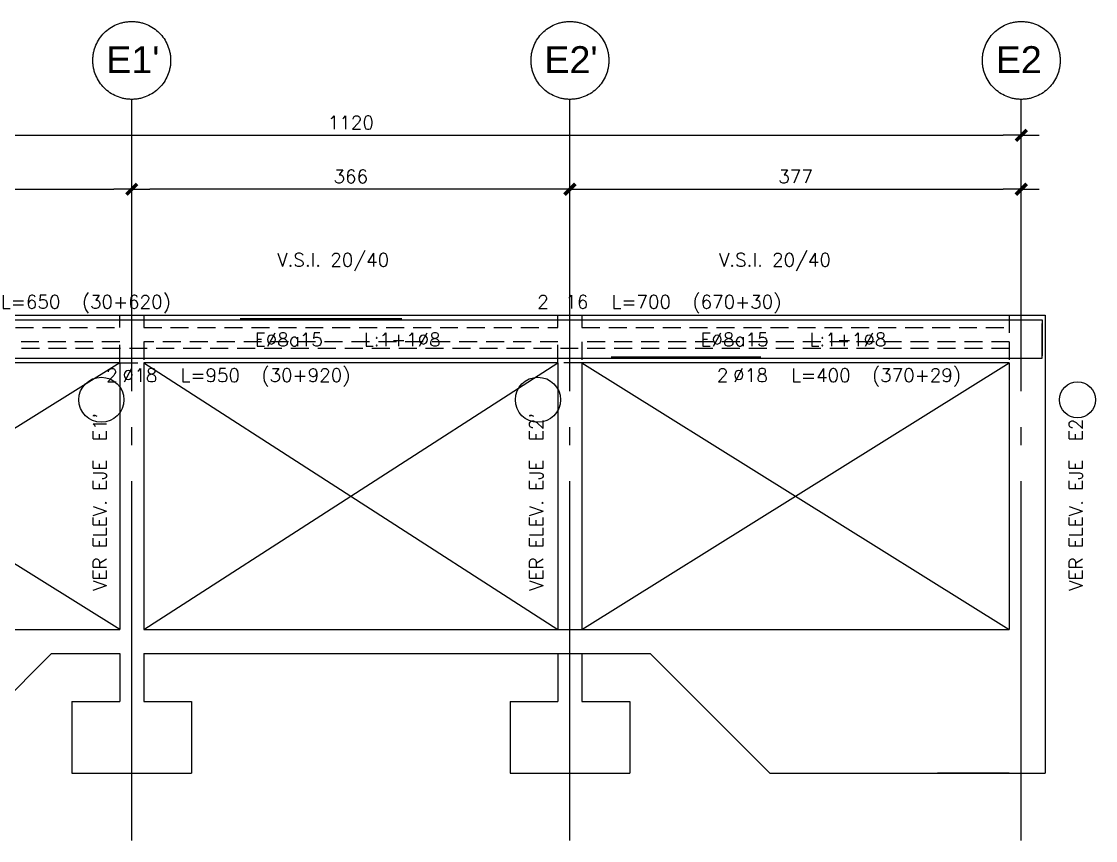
# Model space of a CAD drawing. Extents: x -6066 to 8175, y -13042 to 14234.
# Drawn here: x 2516 to 3413, y 1413 to 2096 of the extents above; entities that cross this region are included whole.
import ezdxf
from ezdxf.enums import TextEntityAlignment as Align

# ---------------------------------------------------------------- set-up
doc = ezdxf.new("R2010")
doc.units = 0
doc.header["$LTSCALE"] = 30
doc.header["$MEASUREMENT"] = 0
doc.linetypes.add('DASHED', pattern=[0.75, 0.5, -0.25])
doc.linetypes.add('EJES', pattern=[12.5, 10, -1, 0.5, -1])
doc.layers.get('0').update_dxf_attribs({"linetype": 'CONTINUOUS'})
for name, color, linetype in [('CONTORNOS', 3, 'CONTINUOUS'), ('RLA-CONTORNOS', 3, 'CONTINUOUS'), ('RLA-EJES', 1, 'EJES'), ('RLA-FE', 7, 'CONTINUOUS'), ('RLA-SEGMENTOS1', 2, 'DASHED'), ('RLA-TEXTOS-FE', 9, 'CONTINUOUS'), ('RLA-TEXTOS1', 9, 'CONTINUOUS'), ('RLA-VANOS', 1, 'CONTINUOUS')]:
    doc.layers.add(name, color=color, linetype=linetype)
doc.styles.add('Arial_1', font='arial.ttf', dxfattribs={"height": 22.5})
doc.styles.add('ROMANS', font='romans.shx', dxfattribs={"height": 11.25})
doc.dimstyles.new('ING50', dxfattribs={"dimscale": 50, "dimtxt": 0.27, "dimasz": 0.3, "dimexe": 0, "dimexo": 0, "dimgap": 0.1, "dimtad": 1, "dimdec": 1, "dimzin": 12, "dimdsep": 46, "dimtxsty": 'ROMANS', "dimblk": 'TICK1', "dimblk1": 'TICK1', "dimblk2": 'TICK1', "dimcen": 0.09, "dimclrd": 2, "dimclre": 1, "dimclrt": 3, "dimadec": 0, "dimazin": 0, "dimtfac": 1, "dimtdec": 0, "dimtix": 1, "dimtmove": 2, "dimatfit": 3, "dimldrblk": 'TICK1', "dimfxl": 0, "dimfxlon": 1, "dimtolj": 1, "dimtzin": 0, "dimarcsym": 0})

# ---------------------------------------------------------------- blocks, each defined once
blk = doc.blocks.new('TICK1')
at = {"color": 2}
for points in [[(0, 0), (-1, 0)], [(0, 0), (1, 0)]]:
    blk.add_lwpolyline(points, dxfattribs=at)
at = {"color": 2, "const_width": 0.2}
blk.add_lwpolyline([(-0.3, -0.3), (0.3, 0.3)], dxfattribs=at)
blk = doc.blocks.new('*D67')
at = {"color": 2, "lineweight": -2, "transparency": 16777216}
blk.add_line((2246.09, 2001.42), (3336.09, 2001.42), dxfattribs=at)
at = {"color": 2, "lineweight": -2, "transparency": 16777216, "xscale": 15, "yscale": 15, "zscale": 15, "rotation": 180}
blk.add_blockref('TICK1', (2231.09, 2001.42), dxfattribs=at)
at = {"color": 2, "lineweight": -2, "transparency": 16777216, "xscale": 15, "yscale": 15, "zscale": 15}
blk.add_blockref('TICK1', (3351.09, 2001.42), dxfattribs=at)
at = {"color": 3, "transparency": 16777216, "insert": (2791.09, 2012.04), "char_height": 11.25, "attachment_point": 5, "style": 'ROMANS'}
blk.add_mtext('\\A1;1120', dxfattribs=at)
blk = doc.blocks.new('*D74')
at = {"color": 2, "lineweight": -2, "transparency": 16777216}
blk.add_line((2246.09, 1956.42), (2593.09, 1956.42), dxfattribs=at)
at = {"color": 2, "lineweight": -2, "transparency": 16777216, "xscale": 15, "yscale": 15, "zscale": 15, "rotation": 180}
blk.add_blockref('TICK1', (2231.09, 1956.42), dxfattribs=at)
at = {"color": 2, "lineweight": -2, "transparency": 16777216, "xscale": 15, "yscale": 15, "zscale": 15}
blk.add_blockref('TICK1', (2608.09, 1956.42), dxfattribs=at)
at = {"color": 3, "transparency": 16777216, "insert": (2419.59, 1967.04), "char_height": 11.25, "attachment_point": 5, "style": 'ROMANS'}
blk.add_mtext('\\A1;377', dxfattribs=at)
blk = doc.blocks.new('*D75')
at = {"color": 2, "lineweight": -2, "transparency": 16777216}
blk.add_line((2959.09, 1956.42), (2623.09, 1956.42), dxfattribs=at)
at = {"color": 2, "lineweight": -2, "transparency": 16777216, "xscale": 15, "yscale": 15, "zscale": 15, "rotation": 180}
blk.add_blockref('TICK1', (2608.09, 1956.42), dxfattribs=at)
at = {"color": 2, "lineweight": -2, "transparency": 16777216, "xscale": 15, "yscale": 15, "zscale": 15}
blk.add_blockref('TICK1', (2974.09, 1956.42), dxfattribs=at)
at = {"color": 3, "transparency": 16777216, "insert": (2791.09, 1967.04), "char_height": 11.25, "attachment_point": 5, "style": 'ROMANS'}
blk.add_mtext('\\A1;366', dxfattribs=at)
blk = doc.blocks.new('*D76')
at = {"color": 2, "lineweight": -2, "transparency": 16777216}
blk.add_line((2989.09, 1956.42), (3336.09, 1956.42), dxfattribs=at)
at = {"color": 2, "lineweight": -2, "transparency": 16777216, "xscale": 15, "yscale": 15, "zscale": 15, "rotation": 180}
blk.add_blockref('TICK1', (2974.09, 1956.42), dxfattribs=at)
at = {"color": 2, "lineweight": -2, "transparency": 16777216, "xscale": 15, "yscale": 15, "zscale": 15}
blk.add_blockref('TICK1', (3351.09, 1956.42), dxfattribs=at)
at = {"color": 3, "transparency": 16777216, "insert": (3162.59, 1967.04), "char_height": 11.25, "attachment_point": 5, "style": 'ROMANS'}
blk.add_mtext('\\A1;377', dxfattribs=at)
blk = doc.blocks.new('*U136')
at = {"layer": 'RLA-FE'}
for p, q in [((0, 30), (0, 0)), ((0, 0), (838.21, 0)), ((838.21, 0), (888.21, 0)), ((888.21, 0), (920, 0)), ((920, 0), (920, 0))]:
    blk.add_line(p, q, dxfattribs=at)
at = {"layer": 'RLA-FE', "color": 3, "style": 'ROMANS', "flags": 8}
for tag, p in [('F=', (368.44, -19.89)), ('NUM', (382.85, -19.89))]:
    blk.add_attdef(tag, text='', height=11.25, dxfattribs=at).set_placement(p, align=Align.RIGHT)
at = {"layer": 'RLA-FE', "color": 3, "style": 'ROMANS'}
for tag, p, flags in [('PHI', (386.74, -19.68), 12), ('DIAM', (396.6, -19.89), 12), ('MINUS', (418.62, -19.89), 13), ('MARK', (432.01, -19.89), 13), ('TEXTO_FE1', (435.31, -19.89), 8), ('TEXTO_FE2', (502.83, -19.88), 8), ('TIPO', (458.8, -57.92), 13), ('NVECES', (444.93, -76.86), 13), ('NUMFE', (448.86, -96.62), 13), ('CAPA', (457.06, -115.74), 13), ('DESPLAZA', (277.18, -134.17), 13), ('ESPACIO', (283.22, -152.53), 13), ('CANT', (297.06, -171.33), 13)]:
    blk.add_attdef(tag, p, '', height=11.25, dxfattribs=dict(at, flags=flags))
blk = doc.blocks.new('*U137')
at = {"layer": 'RLA-FE'}
for p, q in [((370, 0), (370, 29)), ((0, 0), (0, 0)), ((0, 0), (288.21, 0)), ((288.21, 0), (338.21, 0)), ((338.21, 0), (370, 0))]:
    blk.add_line(p, q, dxfattribs=at)
at = {"layer": 'RLA-FE', "color": 3, "style": 'ROMANS', "flags": 8}
for tag, p in [('F=', (93.44, -19.89)), ('NUM', (107.85, -19.89))]:
    blk.add_attdef(tag, text='', height=11.25, dxfattribs=at).set_placement(p, align=Align.RIGHT)
at = {"layer": 'RLA-FE', "color": 3, "style": 'ROMANS'}
for tag, p, flags in [('PHI', (111.74, -19.68), 12), ('DIAM', (121.6, -19.89), 12), ('MINUS', (143.62, -19.89), 13), ('MARK', (157.01, -19.89), 13), ('TEXTO_FE1', (160.31, -19.89), 8), ('TEXTO_FE2', (227.83, -19.88), 8), ('TIPO', (183.8, -57.92), 13), ('NVECES', (169.93, -76.86), 13), ('NUMFE', (173.86, -96.62), 13), ('CAPA', (182.06, -115.74), 13), ('DESPLAZA', (287.18, -134.17), 13), ('ESPACIO', (293.22, -152.53), 13), ('CANT', (307.06, -171.33), 13)]:
    blk.add_attdef(tag, p, '', height=11.25, dxfattribs=dict(at, flags=flags))
blk = doc.blocks.new('*U138')
at = {"layer": 'RLA-FE', "color": 6}
blk.add_line((0, 1), (125, 1), dxfattribs=at)
at = {"layer": 'RLA-FE', "color": 3, "style": 'ROMANS', "flags": 8}
for tag, p in [('(', (48.16, 9.14)), ('EMP', (67.18, 9.14)), (')', (86.49, 9.14))]:
    blk.add_attdef(tag, text='', height=11.25, dxfattribs=at).set_placement(p, align=Align.CENTER)
blk = doc.blocks.new('*U93')
at = {"layer": 'RLA-FE'}
for p, q in [((0, -30), (0, 0)), ((0, 0), (538.21, 0)), ((538.21, 0), (588.21, 0)), ((588.21, 0), (620, 0)), ((620, 0), (620, 0))]:
    blk.add_line(p, q, dxfattribs=at)
at = {"layer": 'RLA-FE', "color": 3, "style": 'ROMANS', "flags": 8}
for tag, p in [('F=', (218.44, 9.32)), ('NUM', (232.85, 9.32))]:
    blk.add_attdef(tag, text='', height=11.25, dxfattribs=at).set_placement(p, align=Align.RIGHT)
at = {"layer": 'RLA-FE', "color": 3, "style": 'ROMANS'}
for tag, p, flags in [('PHI', (236.74, 9.54), 14), ('DIAM', (246.6, 9.32), 12), ('MINUS', (268.62, 9.32), 13), ('MARK', (282.01, 9.32), 13), ('TEXTO_FE1', (285.31, 9.32), 8), ('TEXTO_FE2', (352.83, 9.34), 8), ('TIPO', (308.8, -75.78), 13), ('NVECES', (294.93, -94.72), 13), ('NUMFE', (298.86, -114.48), 13), ('CAPA', (307.06, -133.6), 13), ('DESPLAZA', (278.34, -151.59), 13), ('ESPACIO', (284.39, -169.95), 13), ('CANT', (298.23, -188.75), 13)]:
    blk.add_attdef(tag, p, '', height=11.25, dxfattribs=dict(at, flags=flags))
blk = doc.blocks.new('*U94')
at = {"layer": 'RLA-FE'}
for p, q in [((0, 0), (0, 0)), ((0, 0), (588.21, 0)), ((588.21, 0), (638.21, 0)), ((638.21, 0), (670, 0)), ((670, 0), (670, -30))]:
    blk.add_line(p, q, dxfattribs=at)
at = {"layer": 'RLA-FE', "color": 3, "style": 'ROMANS', "flags": 8}
for tag, p in [('F=', (243.44, 9.32)), ('NUM', (257.85, 9.32))]:
    blk.add_attdef(tag, text='', height=11.25, dxfattribs=at).set_placement(p, align=Align.RIGHT)
at = {"layer": 'RLA-FE', "color": 3, "style": 'ROMANS'}
for tag, p, flags in [('PHI', (261.74, 9.54), 14), ('DIAM', (271.6, 9.32), 12), ('MINUS', (293.62, 9.32), 13), ('MARK', (307.01, 9.32), 13), ('TEXTO_FE1', (310.31, 9.32), 8), ('TEXTO_FE2', (377.83, 9.34), 8), ('TIPO', (333.8, -75.78), 13), ('NVECES', (319.93, -94.72), 13), ('NUMFE', (323.86, -114.48), 13), ('CAPA', (332.06, -133.6), 13), ('DESPLAZA', (278.34, -151.59), 13), ('ESPACIO', (284.39, -169.95), 13), ('CANT', (298.23, -188.75), 13)]:
    blk.add_attdef(tag, p, '', height=11.25, dxfattribs=dict(at, flags=flags))
blk = doc.blocks.new('*U96')
at = {"layer": 'RLA-FE', "color": 6}
blk.add_line((0, 1), (135, 1), dxfattribs=at)
at = {"layer": 'RLA-FE', "color": 3, "style": 'ROMANS', "flags": 8}
for tag, p in [('(', (53.16, 9.14)), ('EMP', (72.18, 9.14)), (')', (91.49, 9.14))]:
    blk.add_attdef(tag, text='', height=11.25, dxfattribs=at).set_placement(p, align=Align.CENTER)

msp = doc.modelspace()

# ---------------------------------------------------------------- linework, layer by layer
at = {"layer": 'CONTORNOS'}
for p, q in [((2558.09, 1468.92), (2658.09, 1468.92)), ((2924.09, 1468.92), (3024.09, 1468.92))]:
    msp.add_line(p, q, dxfattribs=at)
at = {"layer": 'RLA-CONTORNOS'}
for p, q in [((2241.09, 1851.42), (3341.09, 1851.42)), ((3341.09, 1851.42), (3361.09, 1851.42)), ((3341.09, 1851.42), (3371.09, 1851.42)), ((3341.09, 1851.42), (3361.09, 1851.42)), ((3341.09, 1851.42), (3371.09, 1851.42)), ((3341.09, 1851.39), (3361.09, 1851.39)), ((3371.09, 1851.42), (3371.09, 1528.92)), ((3371.09, 1851.42), (3371.09, 1468.92)), ((2598.09, 1811.42), (2241.09, 1811.42)), ((2598.09, 1811.42), (2598.09, 1588.92)), ((2618.09, 1811.42), (2618.09, 1588.92)), ((2964.09, 1811.42), (2618.09, 1811.42)), ((2964.09, 1811.42), (2964.09, 1588.92)), ((3341.09, 1811.42), (2984.09, 1811.42)), ((2984.09, 1811.42), (2984.09, 1588.92)), ((3341.09, 1811.42), (3341.09, 1588.92)), ((2241.09, 1588.92), (2598.09, 1588.92)), ((2618.09, 1588.92), (3341.09, 1588.92)), ((2541.09, 1568.92), (2441.09, 1468.92)), ((2541.09, 1568.92), (2598.09, 1568.92)), ((2598.09, 1568.92), (2598.09, 1528.92)), ((2618.09, 1568.92), (3041.09, 1568.92)), ((2618.09, 1568.92), (2618.09, 1528.92)), ((2964.09, 1568.92), (2964.09, 1528.92)), ((2984.09, 1568.92), (2984.09, 1528.92)), ((3041.09, 1568.92), (3141.09, 1468.92)), ((2558.09, 1528.92), (2558.09, 1468.92)), ((2558.09, 1528.92), (2598.09, 1528.92)), ((2618.09, 1528.92), (2658.09, 1528.92)), ((2658.09, 1528.92), (2658.09, 1468.92)), ((2924.09, 1528.92), (2924.09, 1468.92)), ((2924.09, 1528.92), (2964.09, 1528.92)), ((2984.09, 1528.92), (3024.09, 1528.92)), ((3024.09, 1528.92), (3024.09, 1468.92)), ((3141.09, 1468.92), (3371.09, 1468.92)), ((3341.09, 1468.92), (3281.09, 1468.92)), ((3341.09, 1468.92), (3281.09, 1468.92))]:
    msp.add_line(p, q, dxfattribs=at)
at = {"layer": 'RLA-EJES'}
for p, q in [((2608.09, 1412.78), (2608.09, 2031.42)), ((2974.09, 1412.78), (2974.09, 2031.42)), ((3351.09, 1412.78), (3351.09, 2031.42))]:
    msp.add_line(p, q, dxfattribs=at)
at = {"layer": 'RLA-EJES', "color": 3}
for centre in [(2608.09, 2063.92), (2974.09, 2063.92), (3351.09, 2063.92)]:
    msp.add_circle(centre, 32.5, dxfattribs=at)
at = {"layer": 'RLA-SEGMENTOS1'}
for p, q in [((2598.09, 1840.92), (2598.09, 1851.42)), ((2618.09, 1851.42), (2618.09, 1840.92)), ((2964.09, 1840.92), (2964.09, 1851.42)), ((2984.09, 1851.42), (2984.09, 1840.92)), ((3341.09, 1851.42), (3341.09, 1811.42)), ((2241.09, 1840.92), (2598.09, 1840.92)), ((2618.09, 1840.92), (2964.09, 1840.92)), ((2984.09, 1840.92), (3341.09, 1840.92)), ((2598.09, 1828.92), (2241.09, 1828.92)), ((3341.09, 1823.42), (2241.09, 1823.42)), ((2598.09, 1811.42), (2598.09, 1828.92)), ((2618.09, 1828.92), (2618.09, 1811.42)), ((2964.09, 1828.92), (2618.09, 1828.92)), ((2964.09, 1811.42), (2964.09, 1828.92)), ((3341.09, 1828.92), (2984.09, 1828.92)), ((2984.09, 1828.92), (2984.09, 1811.42)), ((2598.09, 1811.42), (2618.09, 1811.42)), ((2984.09, 1811.42), (2964.09, 1811.42))]:
    msp.add_line(p, q, dxfattribs=at)
at = {"layer": 'RLA-TEXTOS-FE', "color": 2}
for centre, radius in [((2582.71, 1780.67), 18.82), ((2947.36, 1780.67), 18.82), ((3398.03, 1780.67), 15.07)]:
    msp.add_circle(centre, radius, dxfattribs=at)
at = {"layer": 'RLA-VANOS'}
for p, q in [((2598.09, 1588.92), (2241.09, 1811.42)), ((2598.09, 1811.42), (2241.09, 1588.92)), ((2618.09, 1588.92), (2964.09, 1811.42)), ((2618.09, 1811.42), (2964.09, 1588.92)), ((2984.09, 1588.92), (3341.09, 1811.42)), ((2984.09, 1811.42), (3341.09, 1588.92))]:
    msp.add_line(p, q, dxfattribs=at)

# ---------------------------------------------------------------- block references
at = {"layer": 'RLA-FE'}
ref = msp.add_blockref('*U93', (2213.59, 1847.42), dxfattribs=at)
ref.add_attrib('DIAM', '16', (2460.19, 1856.74), dxfattribs={"color": 3, "height": 11.25, "style": 'ROMANS'})
ref.add_attrib('NUM', '2', dxfattribs={"color": 3, "height": 11.25, "style": 'ROMANS'}).set_placement((2446.44, 1856.74), align=Align.RIGHT)
ref.add_attrib('TEXTO_FE1', 'L=650', (2498.9, 1856.74), dxfattribs={"color": 3, "height": 11.25, "style": 'ROMANS'})
ref.add_attrib('TEXTO_FE2', '(30+620)', (2566.42, 1856.76), dxfattribs={"color": 3, "height": 11.25, "style": 'ROMANS'})
ref = msp.add_blockref('*U94', (2698.59, 1847.42), dxfattribs=at)
ref.add_attrib('DIAM', '16', (2970.19, 1856.74), dxfattribs={"color": 3, "height": 11.25, "style": 'ROMANS'})
ref.add_attrib('NUM', '2', dxfattribs={"color": 3, "height": 11.25, "style": 'ROMANS'}).set_placement((2956.44, 1856.74), align=Align.RIGHT)
ref.add_attrib('TEXTO_FE1', 'L=700', (3008.9, 1856.74), dxfattribs={"color": 3, "height": 11.25, "style": 'ROMANS'})
ref.add_attrib('TEXTO_FE2', '(670+30)', (3076.42, 1856.76), dxfattribs={"color": 3, "height": 11.25, "style": 'ROMANS'})
for name, p in [('*U96', (2698.59, 1847.42)), ('*U138', (3008.59, 1815.42))]:
    msp.add_blockref(name, p, dxfattribs=at)
ref = msp.add_blockref('*U136', (2213.59, 1815.42), dxfattribs=at)
ref.add_attrib('DIAM', '18', (2610.19, 1795.52), dxfattribs={"color": 3, "height": 11.25, "style": 'ROMANS'})
ref.add_attrib('NUM', '2', dxfattribs={"color": 3, "height": 11.25, "style": 'ROMANS'}).set_placement((2596.44, 1795.52), align=Align.RIGHT)
ref.add_attrib('TEXTO_FE1', 'L=950', (2648.9, 1795.52), dxfattribs={"color": 3, "height": 11.25, "style": 'ROMANS'})
ref.add_attrib('TEXTO_FE2', '(30+920)', (2716.42, 1795.54), dxfattribs={"color": 3, "height": 11.25, "style": 'ROMANS'})
ref.add_attrib('PHI', '%%C', (2600.33, 1795.74), dxfattribs={"color": 3, "height": 11.25, "style": 'ROMANS'})
ref = msp.add_blockref('*U137', (2998.59, 1815.42), dxfattribs=at)
ref.add_attrib('DIAM', '18', (3120.19, 1795.52), dxfattribs={"color": 3, "height": 11.25, "style": 'ROMANS'})
ref.add_attrib('NUM', '2', dxfattribs={"color": 3, "height": 11.25, "style": 'ROMANS'}).set_placement((3106.44, 1795.52), align=Align.RIGHT)
ref.add_attrib('TEXTO_FE1', 'L=400', (3158.9, 1795.52), dxfattribs={"color": 3, "height": 11.25, "style": 'ROMANS'})
ref.add_attrib('TEXTO_FE2', '(370+29)', (3226.42, 1795.54), dxfattribs={"color": 3, "height": 11.25, "style": 'ROMANS'})
ref.add_attrib('PHI', '%%C', (3110.33, 1795.74), dxfattribs={"color": 3, "height": 11.25, "style": 'ROMANS'})

# ---------------------------------------------------------------- texts
at = {"layer": 'RLA-EJES', "color": 5, "char_height": 22.5, "width": 51.308, "attachment_point": 1, "style": 'Arial_1'}
for s, insert in [("E1'", (2586.77, 2075.8)), ("E2'", (2952.77, 2075.8)), ('E2', (3329.77, 2075.8))]:
    msp.add_mtext(s, dxfattribs=dict(at, insert=insert))
at = {"layer": 'RLA-TEXTOS-FE', "color": 9, "style": 'ROMANS'}
for s, p in [('E%%C8a15', (2739.24, 1825.34)), ('L:1+1%%C8', (2834.09, 1825.34)), ('E%%C8a15', (3111.56, 1825.34)), ('L:1+1%%C8', (3206.41, 1825.34))]:
    msp.add_text(s, height=11.25, dxfattribs=at).set_placement(p, align=Align.CENTER)
for s, p in [("VER ELEV. EJE  E1'", (2587.03, 1621.26)), ("VER ELEV. EJE  E2'", (2951.67, 1621.26)), ('VER ELEV. EJE  E2', (3402.34, 1621.26))]:
    msp.add_text(s, height=11.25, rotation=90, dxfattribs=at).set_placement(p)
at = {"layer": 'RLA-TEXTOS1', "style": 'ROMANS'}
for p in [(2776.32, 1891.84), (3145.31, 1891.84)]:
    msp.add_text('V.S.I. 20/40', height=11.25, dxfattribs=at).set_placement(p, align=Align.CENTER)

# ---------------------------------------------------------------- dimensions: what is measured, and where the dimension line sits
for base, p1, p2, picture, middle in [((3351.09, 2001.42), (2231.09, 2001.42), (3351.09, 2001.42), '*D67', (2791.09, 2012.04)), ((2608.09, 1956.42), (2231.09, 1956.42), (2608.09, 1956.42), '*D74', (2419.59, 1967.04)), ((3351.09, 1956.42), (2974.09, 1956.42), (3351.09, 1956.42), '*D76', (3162.59, 1967.04))]:
    dim = msp.add_linear_dim(base=base, p1=p1, p2=p2, dimstyle='ING50')
    dim.commit()
    dim.dimension.update_dxf_attribs({"geometry": picture, "text_midpoint": middle})
dim = msp.add_linear_dim(base=(2608.09, 1956.42), p1=(2974.09, 1956.42), p2=(2608.09, 1956.42), angle=180, dimstyle='ING50')
dim.commit()
dim.dimension.update_dxf_attribs({"geometry": '*D75', "text_midpoint": (2791.09, 1967.04)})

doc.saveas('drawing.dxf')
